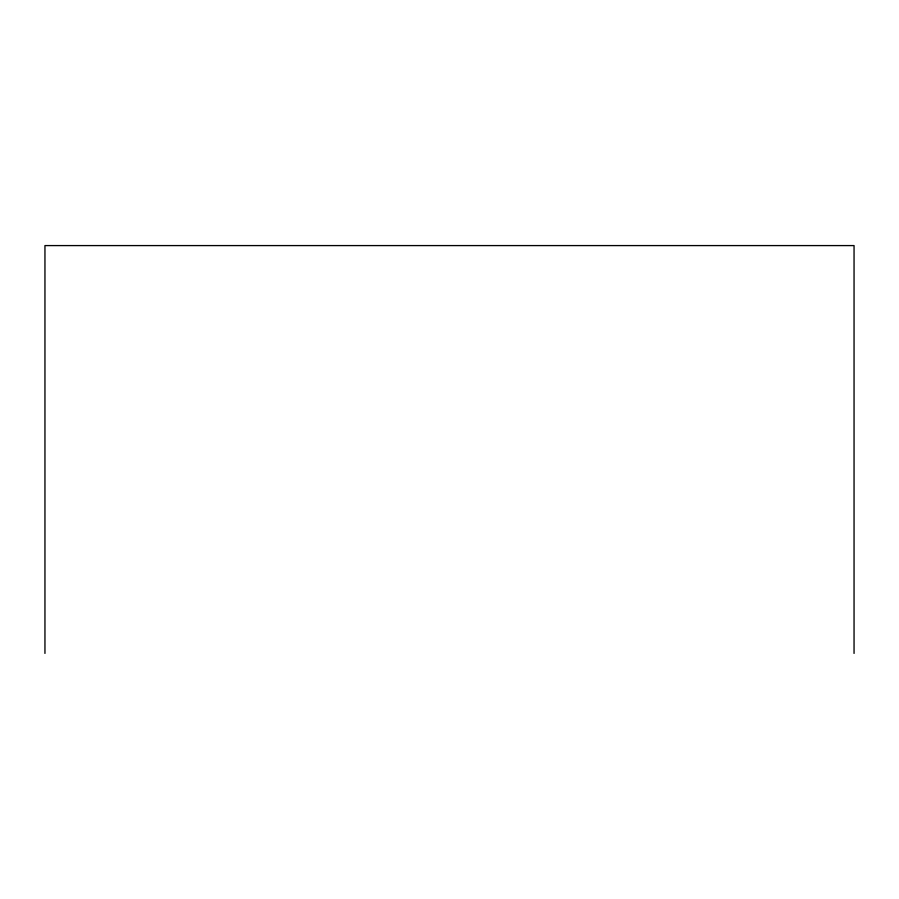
<?xml version="1.0" encoding="UTF-8"?>
<svg xmlns="http://www.w3.org/2000/svg" width="899" height="899" viewBox="0 0 899 899"><rect width="100%" height="100%" fill="white"/><g stroke="black" fill="none" stroke-linecap="round" stroke-linejoin="round"><path stroke-width="1.35" d="M854.05 653.416L854.05 245.584L44.95 245.584L44.95 653.416"/></g></svg>
